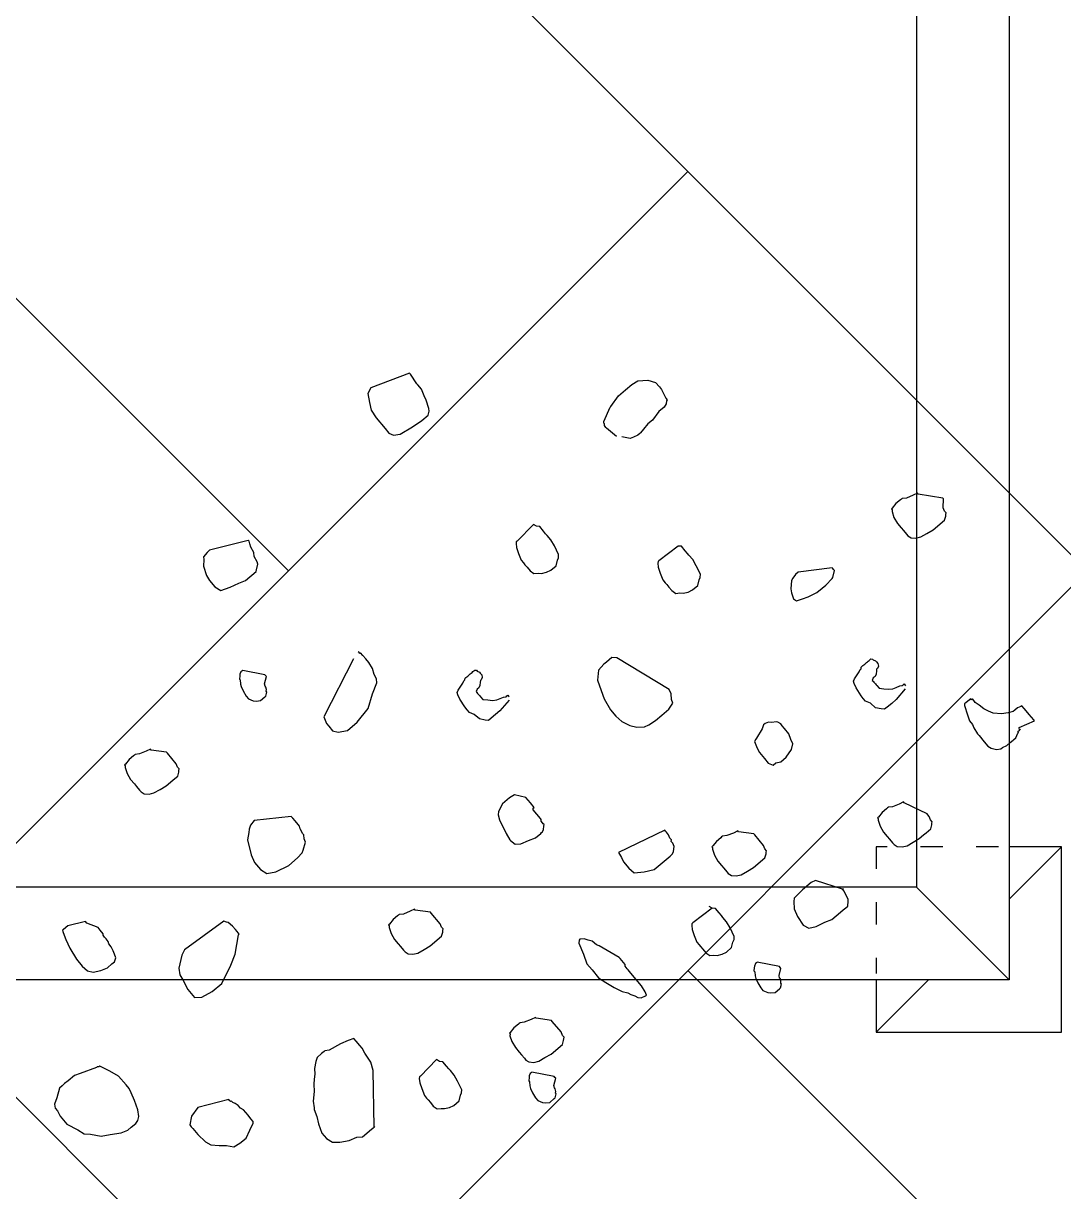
# Model space of a CAD drawing. Header units: millimetres. Extents: x 53645 to 137188, y 78097 to 135533.
# Drawn here: x 88124 to 88685, y 94044 to 94674 of the extents above; entities that cross this region are included whole.
import ezdxf

# ---------------------------------------------------------------- set-up
doc = ezdxf.new("R2010")
doc.units = ezdxf.units.MM
doc.linetypes.add('ACAD_ISO03W100', pattern=[30, 12, -18])
doc.layers.add('GP-POKRITIE1', color=7, linetype='Continuous', lineweight=9)
doc.layers.add('tree', color=67, linetype='Continuous')

# ---------------------------------------------------------------- blocks, each defined once
blk = doc.blocks.new('arv1')
at = {"color": 0, "linetype": 'Continuous'}
for p, q in [((-1.2677, 0.259), (-1.2791, 0.2494)), ((-1.2602, 0.2631), (-1.2677, 0.259)), ((-1.2564, 0.2663), (-1.2602, 0.2631)), ((-1.2504, 0.267), (-1.2564, 0.2663)), ((-1.2413, 0.2638), (-1.2504, 0.267)), ((-1.2275, 0.2602), (-1.2413, 0.2638)), ((-1.2242, 0.2564), (-1.2275, 0.2602)), ((-1.221, 0.2526), (-1.2242, 0.2564)), ((-1.2168, 0.2475), (-1.221, 0.2526)), ((-1.0038, 0.2548), (-1.0136, 0.251)), ((-1.0002, 0.2557), (-1.0038, 0.2548)), ((-0.9991, 0.2544), (-1.0002, 0.2557)), ((-0.9938, 0.2481), (-0.9991, 0.2544)), ((-1.2791, 0.2494), (-1.2876, 0.2336)), ((-1.2093, 0.2386), (-1.2168, 0.2475)), ((-1.2065, 0.2301), (-1.2093, 0.2386)), ((-1.042, 0.2358), (-1.0522, 0.2272)), ((-1.0259, 0.245), (-1.042, 0.2358)), ((-1.0136, 0.251), (-1.0259, 0.245)), ((-0.9877, 0.2227), (-0.9938, 0.2481)), ((-1.293, 0.2247), (-1.2939, 0.2153)), ((-1.2876, 0.2336), (-1.293, 0.2247)), ((-1.1979, 0.2069), (-1.2065, 0.2301)), ((-1.0587, 0.2195), (-1.0606, 0.2114)), ((-1.0522, 0.2272), (-1.0587, 0.2195)), ((-0.9964, 0.2046), (-0.9903, 0.2206)), ((-0.9903, 0.2206), (-0.9877, 0.2227)), ((-1.2939, 0.2153), (-1.2964, 0.2003)), ((-1.2031, 0.1874), (-1.196, 0.202)), ((-1.1968, 0.2056), (-1.1979, 0.2069)), ((-1.197, 0.2033), (-1.1968, 0.2056)), ((-1.196, 0.202), (-1.197, 0.2033)), ((-1.0606, 0.2114), (-1.0581, 0.2006)), ((-1.0002, 0.2014), (-0.9964, 0.2046)), ((-1.2964, 0.2003), (-1.294, 0.187)), ((-1.294, 0.187), (-1.2918, 0.1715)), ((-1.2101, 0.175), (-1.2031, 0.1874)), ((-1.0581, 0.2006), (-1.0542, 0.1908)), ((-1.0542, 0.1908), (-1.0488, 0.1845)), ((-1.0301, 0.1828), (-1.024, 0.1858)), ((-1.024, 0.1858), (-1.0201, 0.189)), ((-1.0201, 0.189), (-1.0165, 0.1899)), ((-1.0165, 0.1899), (-1.0127, 0.193)), ((-1.0127, 0.193), (-1.0102, 0.1953)), ((-1.0102, 0.1953), (-1.0076, 0.1974)), ((-1.0076, 0.1974), (-1.0053, 0.1972)), ((-1.0053, 0.1972), (-1.0002, 0.2014)), ((-1.2918, 0.1715), (-1.288, 0.1618)), ((-1.2228, 0.1643), (-1.2101, 0.175)), ((-1.0488, 0.1845), (-1.0457, 0.1807)), ((-1.0457, 0.1807), (-1.0399, 0.1789)), ((-1.0399, 0.1789), (-1.035, 0.1809)), ((-1.035, 0.1809), (-1.0301, 0.1828)), ((-1.288, 0.1618), (-1.2837, 0.1567)), ((-1.2837, 0.1567), (-1.2784, 0.1503)), ((-1.2585, 0.1473), (-1.2451, 0.1521)), ((-1.2451, 0.1521), (-1.2341, 0.157)), ((-1.2341, 0.157), (-1.228, 0.16)), ((-1.228, 0.16), (-1.2228, 0.1643)), ((-0.7898, 0.1523), (-0.7936, 0.1491)), ((-0.7834, 0.1577), (-0.7898, 0.1523)), ((-0.7747, 0.1628), (-0.7834, 0.1577)), ((-0.7662, 0.1657), (-0.7747, 0.1628)), ((-0.7639, 0.1654), (-0.7662, 0.1657)), ((-0.7626, 0.1664), (-0.7639, 0.1654)), ((-0.7615, 0.1652), (-0.7626, 0.1664)), ((-0.7549, 0.1599), (-0.7615, 0.1652)), ((-0.7496, 0.1535), (-0.7549, 0.1599)), ((-0.7485, 0.1523), (-0.7496, 0.1535)), ((-0.7475, 0.151), (-0.7485, 0.1523)), ((-1.2784, 0.1503), (-1.2738, 0.1475)), ((-1.2738, 0.1475), (-1.2681, 0.1459)), ((-1.2681, 0.1459), (-1.2585, 0.1473)), ((-0.804, 0.1383), (-0.8046, 0.1312)), ((-0.8013, 0.1427), (-0.804, 0.1383)), ((-0.7987, 0.1449), (-0.8013, 0.1427)), ((-0.7936, 0.1491), (-0.7987, 0.1449)), ((-0.7468, 0.1451), (-0.7475, 0.151)), ((-0.7429, 0.1353), (-0.7468, 0.1451)), ((-0.7399, 0.1291), (-0.7429, 0.1353)), ((-0.8046, 0.1312), (-0.8029, 0.1241)), ((-0.8029, 0.1241), (-0.7978, 0.1153)), ((-0.7443, 0.1059), (-0.7412, 0.1281)), ((-0.7412, 0.1281), (-0.7399, 0.1291)), ((-0.7978, 0.1153), (-0.7926, 0.1066)), ((-0.7926, 0.1066), (-0.7873, 0.1003)), ((-0.7609, 0.092), (-0.7456, 0.1048)), ((-0.7456, 0.1048), (-0.7443, 0.1059)), ((-1.0645, 0.0867), (-1.0719, 0.0827)), ((-1.0549, 0.0882), (-1.0645, 0.0867)), ((-1.0364, 0.0842), (-1.0549, 0.0882)), ((-1.0285, 0.08), (-1.0364, 0.0842)), ((-0.7873, 0.1003), (-0.7841, 0.0964)), ((-0.7841, 0.0964), (-0.7787, 0.09)), ((-0.7787, 0.09), (-0.773, 0.0883)), ((-0.773, 0.0883), (-0.7707, 0.0881)), ((-0.7707, 0.0881), (-0.7683, 0.0879)), ((-0.7683, 0.0879), (-0.7658, 0.0901)), ((-0.7658, 0.0901), (-0.7609, 0.092)), ((-1.2855, 0.0683), (-1.2944, 0.0609)), ((-1.283, 0.0704), (-1.2855, 0.0683)), ((-1.2804, 0.0725), (-1.283, 0.0704)), ((-1.2676, 0.0703), (-1.2804, 0.0725)), ((-1.2555, 0.061), (-1.2676, 0.0703)), ((-1.0855, 0.0756), (-1.097, 0.066)), ((-1.0719, 0.0827), (-1.0855, 0.0756)), ((-0.9874, 0.0234), (-1.0285, 0.08)), ((-1.2944, 0.0609), (-1.3048, 0.05)), ((-1.244, 0.0164), (-1.2555, 0.061)), ((-1.097, 0.066), (-1.0967, 0.0553)), ((-1.0967, 0.0553), (-1.0886, 0.0405)), ((-0.4765, 0.053), (-0.4899, 0.0483)), ((-0.4671, 0.0522), (-0.4765, 0.053)), ((-0.4634, 0.053), (-0.4671, 0.0522)), ((-0.4569, 0.0477), (-0.4634, 0.053)), ((-1.3091, 0.0421), (-1.3101, 0.0304)), ((-1.3048, 0.05), (-1.3091, 0.0421)), ((-1.0886, 0.0405), (-1.0768, 0.0265)), ((-0.5062, 0.0367), (-0.5117, 0.0277)), ((-0.4973, 0.0442), (-0.5062, 0.0367)), ((-0.4899, 0.0483), (-0.4973, 0.0442)), ((-0.4537, 0.044), (-0.4569, 0.0477)), ((-0.4396, -0.0116), (-0.4537, 0.044)), ((-1.3098, 0.0197), (-1.3119, 0.0092)), ((-1.3101, 0.0304), (-1.3098, 0.0197)), ((-1.0768, 0.0265), (-1.0508, 0.0136)), ((-0.9944, 0.011), (-0.9892, 0.0176)), ((-0.9892, 0.0176), (-0.9889, 0.0199)), ((-0.9889, 0.0199), (-0.9874, 0.0234)), ((-0.5117, 0.0277), (-0.5069, 0.0144)), ((-1.3119, 0.0092), (-1.3068, 0.0006)), ((-1.3068, 0.0006), (-1.2993, -0.0083)), ((-1.2561, -0.0003), (-1.2523, 0.0029)), ((-1.2523, 0.0029), (-1.2495, 0.0074)), ((-1.2495, 0.0074), (-1.2481, 0.0108)), ((-1.2481, 0.0108), (-1.2455, 0.0129)), ((-1.2466, 0.0141), (-1.2453, 0.0153)), ((-1.2455, 0.0129), (-1.2466, 0.0141)), ((-1.2453, 0.0153), (-1.244, 0.0164)), ((-1.0508, 0.0136), (-1.0349, 0.0075)), ((-1.0349, 0.0075), (-1.007, 0.0027)), ((-1.007, 0.0027), (-1.0059, 0.0014)), ((-1.0059, 0.0014), (-1.0021, 0.0046)), ((-1.0021, 0.0046), (-0.9995, 0.0067)), ((-0.9995, 0.0067), (-0.9944, 0.011)), ((-0.6403, 0.0001), (-0.6463, -0.0005)), ((-0.6391, 0.0011), (-0.6403, 0.0001)), ((-0.6344, 0.0007), (-0.6391, 0.0011)), ((-0.632, 0.0006), (-0.6344, 0.0007)), ((-0.6286, -0.001), (-0.632, 0.0006)), ((-0.5069, 0.0144), (-0.5009, 0.002)), ((-0.5009, 0.002), (-0.4971, -0.0078)), ((-1.2993, -0.0083), (-1.288, -0.014)), ((-1.288, -0.014), (-1.2777, -0.0185)), ((-1.2754, -0.0187), (-1.2716, -0.0154)), ((-1.2716, -0.0154), (-1.2665, -0.0112)), ((-1.2665, -0.0112), (-1.2627, -0.008)), ((-1.2627, -0.008), (-1.2589, -0.0048)), ((-1.2589, -0.0048), (-1.2561, -0.0003)), ((-0.8918, -0.0157), (-0.9028, -0.0206)), ((-0.8701, -0.0104), (-0.8918, -0.0157)), ((-0.8597, -0.0126), (-0.8701, -0.0104)), ((-0.855, -0.013), (-0.8597, -0.0126)), ((-0.8492, -0.0147), (-0.855, -0.013)), ((-0.8426, -0.02), (-0.8492, -0.0147)), ((-0.6673, -0.0117), (-0.6703, -0.0186)), ((-0.6635, -0.0086), (-0.6673, -0.0117)), ((-0.6561, -0.0044), (-0.6635, -0.0086)), ((-0.6499, -0.0014), (-0.6561, -0.0044)), ((-0.6463, -0.0005), (-0.6499, -0.0014)), ((-0.6328, -0.0355), (-0.6265, -0.0035)), ((-0.6275, -0.0022), (-0.6286, -0.001)), ((-0.6265, -0.0035), (-0.6275, -0.0022)), ((-0.4971, -0.0078), (-0.4843, -0.023)), ((-0.4568, -0.0196), (-0.4494, -0.0154)), ((-0.4494, -0.0154), (-0.4445, -0.0136)), ((-0.4445, -0.0136), (-0.4409, -0.0127)), ((-0.4409, -0.0127), (-0.4396, -0.0116)), ((-1.2777, -0.0185), (-1.2754, -0.0187)), ((-0.913, -0.0291), (-0.9185, -0.0381)), ((-0.9028, -0.0206), (-0.913, -0.0291)), ((-0.8367, -0.0735), (-0.8426, -0.02)), ((-0.6703, -0.0186), (-0.6707, -0.0232)), ((-0.6707, -0.0232), (-0.67, -0.0291)), ((-0.67, -0.0291), (-0.6647, -0.0356)), ((-0.4843, -0.023), (-0.4819, -0.0232)), ((-0.4819, -0.0232), (-0.4738, -0.0251)), ((-0.4738, -0.0251), (-0.4702, -0.0242)), ((-0.4702, -0.0242), (-0.4628, -0.0201)), ((-0.4628, -0.0201), (-0.4568, -0.0196)), ((-0.9185, -0.0381), (-0.9161, -0.0513)), ((-0.6647, -0.0356), (-0.6636, -0.0368)), ((-0.6636, -0.0368), (-0.6579, -0.0385)), ((-0.6579, -0.0385), (-0.6566, -0.0375)), ((-0.6566, -0.0375), (-0.6542, -0.0376)), ((-0.6542, -0.0376), (-0.6506, -0.0368)), ((-0.6506, -0.0368), (-0.6493, -0.0357)), ((-0.6493, -0.0357), (-0.6457, -0.0348)), ((-0.6457, -0.0348), (-0.6354, -0.0376)), ((-0.6354, -0.0376), (-0.6341, -0.0365)), ((-0.6341, -0.0365), (-0.6328, -0.0355)), ((-0.9161, -0.0513), (-0.9071, -0.0697)), ((-0.9071, -0.0697), (-0.8964, -0.0825)), ((-0.8964, -0.0825), (-0.8888, -0.0891)), ((-0.8507, -0.0853), (-0.8481, -0.0832)), ((-0.8481, -0.0832), (-0.843, -0.0789)), ((-0.843, -0.0789), (-0.8392, -0.0757)), ((-0.8392, -0.0757), (-0.8367, -0.0735)), ((-0.8888, -0.0891), (-0.8854, -0.0905)), ((-0.8854, -0.0905), (-0.8738, -0.0939)), ((-0.8738, -0.0939), (-0.8689, -0.092)), ((-0.8689, -0.092), (-0.863, -0.0913)), ((-0.863, -0.0913), (-0.8617, -0.0902)), ((-0.8617, -0.0902), (-0.8543, -0.0862)), ((-0.8543, -0.0862), (-0.8507, -0.0853)), ((-1.2923, -0.1175), (-1.3, -0.1239)), ((-1.2789, -0.1127), (-1.2923, -0.1175)), ((-1.2681, -0.1101), (-1.2789, -0.1127)), ((-1.2583, -0.1062), (-1.2681, -0.1101)), ((-1.256, -0.1065), (-1.2583, -0.1062)), ((-1.2464, -0.105), (-1.256, -0.1065)), ((-1.2323, -0.1062), (-1.2464, -0.105)), ((-1.2217, -0.1059), (-1.2323, -0.1062)), ((-1.2147, -0.1066), (-1.2217, -0.1059)), ((-1.2076, -0.1072), (-1.2147, -0.1066)), ((-1.1994, -0.1067), (-1.2076, -0.1072)), ((-1.189, -0.1088), (-1.1994, -0.1067)), ((-1.1832, -0.1105), (-1.189, -0.1088)), ((-1.1778, -0.1169), (-1.1832, -0.1105)), ((-1.1747, -0.1207), (-1.1778, -0.1169)), ((-1.3, -0.1239), (-1.3054, -0.1328)), ((-1.3054, -0.1328), (-1.3052, -0.1435)), ((-1.1736, -0.1219), (-1.1747, -0.1207)), ((-1.1729, -0.1279), (-1.1736, -0.1219)), ((-1.1637, -0.1441), (-1.1729, -0.1279)), ((-0.7133, -0.1327), (-0.7152, -0.1408)), ((-0.7069, -0.1274), (-0.7133, -0.1327)), ((-0.7031, -0.1241), (-0.7069, -0.1274)), ((-0.6933, -0.1204), (-0.7031, -0.1241)), ((-0.6098, -0.1631), (-0.6933, -0.1204)), ((-1.3052, -0.1435), (-1.3028, -0.1566)), ((-1.1588, -0.1551), (-1.1637, -0.1441)), ((-0.7152, -0.1408), (-0.7128, -0.1541)), ((-1.3028, -0.1566), (-1.2979, -0.1677)), ((-1.2979, -0.1677), (-1.2974, -0.176)), ((-1.1662, -0.1722), (-1.1598, -0.1669)), ((-1.1598, -0.1669), (-1.156, -0.1636)), ((-1.156, -0.1636), (-1.1588, -0.1551)), ((-0.7128, -0.1541), (-0.701, -0.168)), ((-0.701, -0.168), (-0.6812, -0.1839)), ((-1.2974, -0.176), (-1.2921, -0.1823)), ((-1.2921, -0.1823), (-1.2889, -0.1862)), ((-1.19, -0.1878), (-1.1774, -0.1794)), ((-1.1774, -0.1794), (-1.17, -0.1753)), ((-1.17, -0.1753), (-1.1662, -0.1722)), ((-0.6812, -0.1839), (-0.6605, -0.1904)), ((-0.6152, -0.185), (-0.6101, -0.1807)), ((-0.6101, -0.1807), (-0.6051, -0.1764)), ((-0.6051, -0.1764), (-0.6012, -0.1732)), ((-0.6023, -0.172), (-0.601, -0.1709)), ((-0.6012, -0.1732), (-0.6023, -0.172)), ((-0.601, -0.1709), (-0.5997, -0.1698)), ((-0.2282, -0.1834), (-0.2414, -0.1858)), ((-0.2203, -0.1877), (-0.2282, -0.1834)), ((-1.2889, -0.1862), (-1.2846, -0.1912)), ((-1.2846, -0.1912), (-1.2836, -0.1926)), ((-1.2836, -0.1926), (-1.2021, -0.1914)), ((-1.2836, -0.1926), (-1.2825, -0.1938)), ((-1.2021, -0.1914), (-1.19, -0.1878)), ((-0.6605, -0.1904), (-0.6446, -0.1966)), ((-0.6446, -0.1966), (-0.6386, -0.1959)), ((-0.6386, -0.1959), (-0.6324, -0.1929)), ((-0.6324, -0.1929), (-0.6239, -0.1901)), ((-0.6239, -0.1901), (-0.6152, -0.185)), ((-0.2635, -0.1957), (-0.2787, -0.2085)), ((-0.2522, -0.1884), (-0.2635, -0.1957)), ((-0.2414, -0.1858), (-0.2522, -0.1884)), ((-0.1992, -0.2437), (-0.2203, -0.1877)), ((-1.005, -0.2169), (-1.0136, -0.222)), ((-0.9964, -0.2141), (-1.005, -0.2169)), ((-0.9941, -0.2144), (-0.9964, -0.2141)), ((-0.9928, -0.2133), (-0.9941, -0.2144)), ((-0.9918, -0.2146), (-0.9928, -0.2133)), ((-0.9851, -0.2198), (-0.9918, -0.2146)), ((-0.2851, -0.2138), (-0.2881, -0.2207)), ((-0.2787, -0.2085), (-0.2851, -0.2138)), ((-1.0289, -0.2348), (-1.0315, -0.2371)), ((-1.0238, -0.2306), (-1.0289, -0.2348)), ((-1.02, -0.2274), (-1.0238, -0.2306)), ((-1.0136, -0.222), (-1.02, -0.2274)), ((-0.9798, -0.2262), (-0.9851, -0.2198)), ((-0.9788, -0.2275), (-0.9798, -0.2262)), ((-0.9776, -0.2287), (-0.9788, -0.2275)), ((-0.977, -0.2347), (-0.9776, -0.2287)), ((-0.9731, -0.2445), (-0.977, -0.2347)), ((-0.2881, -0.2207), (-0.2866, -0.2303)), ((-0.2866, -0.2303), (-0.2763, -0.2476)), ((-1.0342, -0.2415), (-1.0348, -0.2485)), ((-1.0348, -0.2485), (-1.0331, -0.2557)), ((-1.0315, -0.2371), (-1.0342, -0.2415)), ((-0.9745, -0.2739), (-0.9714, -0.2517)), ((-0.9701, -0.2506), (-0.9731, -0.2445)), ((-0.9714, -0.2517), (-0.9701, -0.2506)), ((-0.2763, -0.2476), (-0.2669, -0.2614)), ((-0.2143, -0.2542), (-0.2005, -0.2448)), ((-0.2005, -0.2448), (-0.1992, -0.2437)), ((-1.2418, -0.2682), (-1.2444, -0.2703)), ((-1.238, -0.265), (-1.2418, -0.2682)), ((-1.2282, -0.2611), (-1.238, -0.265)), ((-1.2197, -0.2583), (-1.2282, -0.2611)), ((-1.2138, -0.2576), (-1.2197, -0.2583)), ((-1.2114, -0.2579), (-1.2138, -0.2576)), ((-1.2104, -0.2591), (-1.2114, -0.2579)), ((-1.1865, -0.2824), (-1.2104, -0.2591)), ((-1.0331, -0.2557), (-1.028, -0.2644)), ((-1.028, -0.2644), (-1.0228, -0.2731)), ((-0.2669, -0.2614), (-0.2594, -0.2703)), ((-0.25, -0.2712), (-0.2379, -0.2675)), ((-0.2379, -0.2675), (-0.2317, -0.2645)), ((-0.2317, -0.2645), (-0.222, -0.2606)), ((-0.222, -0.2606), (-0.2156, -0.2553)), ((-0.2156, -0.2553), (-0.2143, -0.2542)), ((-1.2533, -0.2778), (-1.2573, -0.2833)), ((-1.2573, -0.2833), (-1.2567, -0.2892)), ((-1.2482, -0.2735), (-1.2533, -0.2778)), ((-1.2444, -0.2703), (-1.2482, -0.2735)), ((-1.1892, -0.2869), (-1.1865, -0.2824)), ((-1.0228, -0.2731), (-1.0175, -0.2796)), ((-1.0175, -0.2796), (-1.0143, -0.2833)), ((-1.0143, -0.2833), (-1.009, -0.2897)), ((-0.9911, -0.2877), (-0.9758, -0.2749)), ((-0.9758, -0.2749), (-0.9745, -0.2739)), ((-0.2594, -0.2703), (-0.2536, -0.272)), ((-0.2536, -0.272), (-0.25, -0.2712)), ((-1.2567, -0.2892), (-1.257, -0.2939)), ((-1.257, -0.2939), (-1.2553, -0.3011)), ((-1.2553, -0.3011), (-1.2523, -0.3074)), ((-1.2087, -0.3076), (-1.2023, -0.3023)), ((-1.2023, -0.3023), (-1.1998, -0.3001)), ((-1.1998, -0.3001), (-1.196, -0.2969)), ((-1.196, -0.2969), (-1.1896, -0.2916)), ((-1.1896, -0.2916), (-1.1892, -0.2869)), ((-1.009, -0.2897), (-1.0032, -0.2913)), ((-1.0032, -0.2913), (-1.0008, -0.2916)), ((-1.0008, -0.2916), (-0.9985, -0.2918)), ((-0.9985, -0.2918), (-0.9959, -0.2897)), ((-0.9959, -0.2897), (-0.9911, -0.2877)), ((-1.2523, -0.3074), (-1.2459, -0.3149)), ((-1.2459, -0.3149), (-1.2378, -0.3168)), ((-1.2378, -0.3168), (-1.2344, -0.3184)), ((-1.2344, -0.3184), (-1.2297, -0.3187)), ((-1.2297, -0.3187), (-1.2174, -0.3127)), ((-1.2174, -0.3127), (-1.2087, -0.3076)), ((-0.6792, -0.3233), (-0.668, -0.316)), ((-0.668, -0.316), (-0.6618, -0.313)), ((-0.6618, -0.313), (-0.6582, -0.3122)), ((-0.6582, -0.3122), (-0.6548, -0.3136)), ((-0.6548, -0.3136), (-0.6492, -0.3176)), ((-0.6492, -0.3176), (-0.6448, -0.3204)), ((-0.6898, -0.3365), (-0.6869, -0.3297)), ((-0.6869, -0.3297), (-0.6831, -0.3265)), ((-0.6831, -0.3265), (-0.6792, -0.3233)), ((-0.6448, -0.3204), (-0.6414, -0.3218)), ((-0.6414, -0.3218), (-0.6403, -0.3232)), ((-0.6403, -0.3232), (-0.6379, -0.3234)), ((-0.6379, -0.3234), (-0.6369, -0.3246)), ((-0.6369, -0.3246), (-0.6358, -0.3258)), ((-0.6358, -0.3258), (-0.6348, -0.3272)), ((-0.6348, -0.3272), (-0.6337, -0.3284)), ((-0.6337, -0.3284), (-0.6315, -0.331)), ((-0.6315, -0.331), (-0.6305, -0.3323)), ((-0.6305, -0.3323), (-0.6294, -0.3335)), ((-0.6294, -0.3335), (-0.6283, -0.3348)), ((-0.6283, -0.3348), (-0.6262, -0.3373)), ((-0.6987, -0.357), (-0.6983, -0.3523)), ((-0.6983, -0.3523), (-0.6964, -0.3442)), ((-0.6964, -0.3442), (-0.6898, -0.3365)), ((-0.6685, -0.349), (-0.6691, -0.356)), ((-0.6647, -0.3457), (-0.6685, -0.349)), ((-0.6634, -0.3447), (-0.6647, -0.3457)), ((-0.6621, -0.3436), (-0.6634, -0.3447)), ((-0.6596, -0.3415), (-0.6621, -0.3436)), ((-0.6583, -0.3404), (-0.6596, -0.3415)), ((-0.6571, -0.3394), (-0.6583, -0.3404)), ((-0.6536, -0.3409), (-0.6571, -0.3394)), ((-0.6515, -0.3434), (-0.6536, -0.3409)), ((-0.6481, -0.3449), (-0.6515, -0.3434)), ((-0.6434, -0.3453), (-0.6481, -0.3449)), ((-0.6411, -0.3455), (-0.6434, -0.3453)), ((-0.64, -0.3468), (-0.6411, -0.3455)), ((-0.6366, -0.3482), (-0.64, -0.3468)), ((-0.633, -0.3474), (-0.6366, -0.3482)), ((-0.6304, -0.3452), (-0.633, -0.3474)), ((-0.6291, -0.3442), (-0.6304, -0.3452)), ((-0.6277, -0.3407), (-0.6291, -0.3442)), ((-0.6264, -0.3397), (-0.6277, -0.3407)), ((-0.6262, -0.3373), (-0.6264, -0.3397)), ((-0.6955, -0.3608), (-0.6987, -0.357)), ((-0.6902, -0.3671), (-0.6955, -0.3608)), ((-0.6848, -0.3736), (-0.6902, -0.3671)), ((-0.6691, -0.356), (-0.6698, -0.363)), ((-0.6698, -0.363), (-0.6691, -0.369)), ((-0.6691, -0.369), (-0.6671, -0.3739)), ((-0.8614, -0.3828), (-0.8701, -0.3879)), ((-0.8416, -0.3728), (-0.8614, -0.3828)), ((-0.8344, -0.371), (-0.8416, -0.3728)), ((-0.8297, -0.3714), (-0.8344, -0.371)), ((-0.8184, -0.3771), (-0.8297, -0.3714)), ((-0.8099, -0.3874), (-0.8184, -0.3771)), ((-0.6694, -0.3867), (-0.6848, -0.3736)), ((-0.6671, -0.3739), (-0.6652, -0.3788)), ((-0.6652, -0.3788), (-0.6644, -0.3824)), ((-0.6635, -0.386), (-0.6648, -0.387)), ((-0.6644, -0.3824), (-0.6633, -0.3837)), ((-0.6622, -0.3849), (-0.6635, -0.386)), ((-0.6633, -0.3837), (-0.6622, -0.3849)), ((-1.1756, -0.4014), (-1.1794, -0.4046)), ((-1.1692, -0.396), (-1.1756, -0.4014)), ((-1.1605, -0.3909), (-1.1692, -0.396)), ((-1.152, -0.388), (-1.1605, -0.3909)), ((-1.1497, -0.3882), (-1.152, -0.388)), ((-1.1484, -0.3872), (-1.1497, -0.3882)), ((-1.1474, -0.3885), (-1.1484, -0.3872)), ((-1.1407, -0.3938), (-1.1474, -0.3885)), ((-1.1354, -0.4002), (-1.1407, -0.3938)), ((-1.1343, -0.4014), (-1.1354, -0.4002)), ((-1.1333, -0.4027), (-1.1343, -0.4014)), ((-1.1326, -0.4086), (-1.1333, -0.4027)), ((-0.8713, -0.389), (-0.8767, -0.3957)), ((-0.8767, -0.3957), (-0.8762, -0.4039)), ((-0.8701, -0.3879), (-0.8713, -0.389)), ((-0.8058, -0.3948), (-0.8099, -0.3874)), ((-0.8096, -0.4109), (-0.8077, -0.4028)), ((-0.8077, -0.4028), (-0.8058, -0.3948)), ((-0.4583, -0.4004), (-0.4681, -0.4043)), ((-0.4498, -0.3976), (-0.4583, -0.4004)), ((-0.4439, -0.3969), (-0.4498, -0.3976)), ((-0.4415, -0.3971), (-0.4439, -0.3969)), ((-0.4405, -0.3984), (-0.4415, -0.3971)), ((-0.4166, -0.4217), (-0.4405, -0.3984)), ((-1.2278, -0.4176), (-1.234, -0.4206)), ((-1.2242, -0.4168), (-1.2278, -0.4176)), ((-1.2182, -0.4162), (-1.2242, -0.4168)), ((-1.2169, -0.4151), (-1.2182, -0.4162)), ((-1.2123, -0.4155), (-1.2169, -0.4151)), ((-1.2099, -0.4157), (-1.2123, -0.4155)), ((-1.2107, -0.4517), (-1.2044, -0.4197)), ((-1.2065, -0.4172), (-1.2099, -0.4157)), ((-1.2054, -0.4184), (-1.2065, -0.4172)), ((-1.2044, -0.4197), (-1.2054, -0.4184)), ((-1.1898, -0.4154), (-1.1904, -0.4225)), ((-1.1871, -0.4109), (-1.1898, -0.4154)), ((-1.1845, -0.4088), (-1.1871, -0.4109)), ((-1.1794, -0.4046), (-1.1845, -0.4088)), ((-1.1287, -0.4184), (-1.1326, -0.4086)), ((-1.1257, -0.4246), (-1.1287, -0.4184)), ((-0.8762, -0.4039), (-0.8713, -0.4149)), ((-0.8713, -0.4149), (-0.8674, -0.4247)), ((-0.8236, -0.4227), (-0.8172, -0.4174)), ((-0.8172, -0.4174), (-0.8096, -0.4109)), ((-0.4834, -0.4171), (-0.4874, -0.4226)), ((-0.4783, -0.4128), (-0.4834, -0.4171)), ((-0.4745, -0.4096), (-0.4783, -0.4128)), ((-0.4719, -0.4075), (-0.4745, -0.4096)), ((-0.4681, -0.4043), (-0.4719, -0.4075)), ((-1.2481, -0.4347), (-1.2485, -0.4394)), ((-1.2452, -0.428), (-1.2481, -0.4347)), ((-1.2414, -0.4247), (-1.2452, -0.428)), ((-1.234, -0.4206), (-1.2414, -0.4247)), ((-1.1904, -0.4225), (-1.1887, -0.4297)), ((-1.1887, -0.4297), (-1.1836, -0.4384)), ((-1.1301, -0.4478), (-1.127, -0.4256)), ((-1.127, -0.4256), (-1.1257, -0.4246)), ((-0.8674, -0.4247), (-0.861, -0.4324)), ((-0.861, -0.4324), (-0.8599, -0.4336)), ((-0.8599, -0.4336), (-0.8589, -0.435)), ((-0.8589, -0.435), (-0.8554, -0.4364)), ((-0.8554, -0.4364), (-0.8508, -0.4369)), ((-0.8508, -0.4369), (-0.8484, -0.4371)), ((-0.8484, -0.4371), (-0.8471, -0.436)), ((-0.8471, -0.436), (-0.8459, -0.4349)), ((-0.8459, -0.4349), (-0.8434, -0.4327)), ((-0.8434, -0.4327), (-0.841, -0.433)), ((-0.841, -0.433), (-0.8397, -0.4319)), ((-0.8397, -0.4319), (-0.827, -0.4212)), ((-0.827, -0.4212), (-0.8247, -0.4214)), ((-0.8247, -0.4214), (-0.8236, -0.4227)), ((-0.4874, -0.4226), (-0.4868, -0.4286)), ((-0.4868, -0.4286), (-0.4871, -0.4333)), ((-0.4871, -0.4333), (-0.4854, -0.4405)), ((-0.4299, -0.4394), (-0.4261, -0.4363)), ((-0.4261, -0.4363), (-0.4197, -0.431)), ((-0.4197, -0.431), (-0.4193, -0.4262)), ((-0.4193, -0.4262), (-0.4166, -0.4217)), ((-1.2485, -0.4394), (-1.2479, -0.4454)), ((-1.2479, -0.4454), (-1.2426, -0.4518)), ((-1.2426, -0.4518), (-1.2415, -0.453)), ((-1.2415, -0.453), (-1.2357, -0.4547)), ((-1.2357, -0.4547), (-1.2345, -0.4537)), ((-1.2345, -0.4537), (-1.2321, -0.4539)), ((-1.2321, -0.4539), (-1.2285, -0.453)), ((-1.2285, -0.453), (-1.2272, -0.4519)), ((-1.2272, -0.4519), (-1.2236, -0.451)), ((-1.2236, -0.451), (-1.2133, -0.4538)), ((-1.2133, -0.4538), (-1.212, -0.4528)), ((-1.212, -0.4528), (-1.2107, -0.4517)), ((-1.1836, -0.4384), (-1.1784, -0.4471)), ((-1.1784, -0.4471), (-1.1731, -0.4534)), ((-1.1731, -0.4534), (-1.1699, -0.4573)), ((-1.1467, -0.4617), (-1.1314, -0.4489)), ((-1.1314, -0.4489), (-1.1301, -0.4478)), ((-0.4854, -0.4405), (-0.4824, -0.4467)), ((-0.4824, -0.4467), (-0.476, -0.4543)), ((-0.4598, -0.4581), (-0.4475, -0.4521)), ((-0.4475, -0.4521), (-0.4388, -0.447)), ((-0.4388, -0.447), (-0.4324, -0.4416)), ((-0.4324, -0.4416), (-0.4299, -0.4394)), ((-1.1699, -0.4573), (-1.1645, -0.4637)), ((-1.1645, -0.4637), (-1.1588, -0.4653)), ((-1.1588, -0.4653), (-1.1565, -0.4656)), ((-1.1565, -0.4656), (-1.1541, -0.4658)), ((-1.1541, -0.4658), (-1.1516, -0.4636)), ((-1.1516, -0.4636), (-1.1467, -0.4617)), ((-0.476, -0.4543), (-0.4679, -0.4562)), ((-0.4679, -0.4562), (-0.4645, -0.4577)), ((-0.4645, -0.4577), (-0.4598, -0.4581)), ((-1.0191, -0.487), (-1.035, -0.4938)), ((-1.0145, -0.4874), (-1.0191, -0.487)), ((-1.0485, -0.4986), (-1.0574, -0.5061)), ((-1.035, -0.4938), (-1.0485, -0.4986)), ((-1.0161, -0.5062), (-1.0144, -0.5004)), ((-1.0134, -0.4887), (-1.0145, -0.4874)), ((-1.0144, -0.5004), (-1.0127, -0.4946)), ((-1.0127, -0.4946), (-1.0134, -0.4887)), ((-1.0688, -0.5156), (-1.0756, -0.5258)), ((-1.0574, -0.5061), (-1.0688, -0.5156)), ((-1.0396, -0.5453), (-1.0229, -0.5162)), ((-1.0229, -0.5162), (-1.0214, -0.5127)), ((-1.0214, -0.5127), (-1.0161, -0.5062)), ((-0.649, -0.517), (-0.6673, -0.5236)), ((-0.6405, -0.5142), (-0.649, -0.517)), ((-0.6312, -0.5151), (-0.6405, -0.5142)), ((-0.6264, -0.5154), (-0.6312, -0.5151)), ((-0.6177, -0.5233), (-0.6264, -0.5154)), ((-1.0756, -0.5258), (-1.0826, -0.5381)), ((-0.6834, -0.5329), (-0.6923, -0.5403)), ((-0.6673, -0.5236), (-0.6834, -0.5329)), ((-0.6145, -0.5271), (-0.6177, -0.5233)), ((-0.6113, -0.531), (-0.6145, -0.5271)), ((-0.6081, -0.5348), (-0.6113, -0.531)), ((-0.6087, -0.5418), (-0.6081, -0.5348)), ((-0.2902, -0.5413), (-0.2783, -0.5271)), ((-0.2783, -0.5271), (-0.277, -0.526)), ((-0.277, -0.526), (-0.2745, -0.5239)), ((-0.2745, -0.5239), (-0.2721, -0.5241)), ((-0.2721, -0.5241), (-0.2709, -0.523)), ((-0.2709, -0.523), (-0.2685, -0.5232)), ((-0.2685, -0.5232), (-0.2481, -0.5321)), ((-0.2481, -0.5321), (-0.247, -0.5333)), ((-0.247, -0.5333), (-0.2314, -0.5441)), ((-1.0883, -0.5493), (-1.0902, -0.5575)), ((-1.0826, -0.5381), (-1.0883, -0.5493)), ((-1.0559, -0.5569), (-1.0521, -0.5537)), ((-1.0521, -0.5537), (-1.0497, -0.5539)), ((-1.0497, -0.5539), (-1.0408, -0.5464)), ((-1.0408, -0.5464), (-1.0396, -0.5453)), ((-0.9021, -0.5515), (-0.911, -0.559)), ((-0.8959, -0.5484), (-0.9021, -0.5515)), ((-0.8885, -0.5444), (-0.8959, -0.5484)), ((-0.8565, -0.611), (-0.8885, -0.5444)), ((-0.7002, -0.5491), (-0.7059, -0.5604)), ((-0.6923, -0.5403), (-0.7002, -0.5491)), ((-0.6542, -0.6169), (-0.6087, -0.5418)), ((-0.2931, -0.5611), (-0.2906, -0.5492)), ((-0.2314, -0.5441), (-0.2229, -0.5543)), ((-0.2229, -0.5543), (-0.2154, -0.5632)), ((-1.0946, -0.5677), (-1.0973, -0.5721)), ((-1.093, -0.5619), (-1.0946, -0.5677)), ((-1.0902, -0.5575), (-1.093, -0.5619)), ((-1.0801, -0.5773), (-1.0712, -0.5697)), ((-1.0712, -0.5697), (-1.0648, -0.5644)), ((-1.0648, -0.5644), (-1.0597, -0.5601)), ((-1.0597, -0.5601), (-1.0572, -0.558)), ((-1.0572, -0.558), (-1.0559, -0.5569)), ((-0.911, -0.559), (-0.9176, -0.5667)), ((-0.9176, -0.5667), (-0.9165, -0.5809)), ((-0.7059, -0.5604), (-0.708, -0.5708)), ((-0.708, -0.5708), (-0.7078, -0.5815)), ((-0.2911, -0.566), (-0.2931, -0.5611)), ((-0.2882, -0.5721), (-0.2911, -0.566)), ((-0.2154, -0.5632), (-0.2102, -0.5719)), ((-1.0973, -0.5721), (-1.0978, -0.5768)), ((-1.0978, -0.5768), (-1.0948, -0.583)), ((-1.0948, -0.583), (-1.0937, -0.5843)), ((-1.0937, -0.5843), (-1.0888, -0.5824)), ((-1.0888, -0.5824), (-1.0801, -0.5773)), ((-0.9165, -0.5809), (-0.913, -0.5954)), ((-0.7078, -0.5815), (-0.7047, -0.5876)), ((-0.7047, -0.5876), (-0.6985, -0.5976)), ((-0.286, -0.5747), (-0.2882, -0.5721)), ((-0.2849, -0.576), (-0.286, -0.5747)), ((-0.2794, -0.58), (-0.2849, -0.576)), ((-0.2717, -0.5866), (-0.2794, -0.58)), ((-0.2664, -0.5929), (-0.2717, -0.5866)), ((-0.2092, -0.5862), (-0.2125, -0.5976)), ((-0.2102, -0.5719), (-0.2092, -0.5862)), ((-0.913, -0.5954), (-0.9034, -0.6069)), ((-0.6985, -0.5976), (-0.6911, -0.6065)), ((-0.4868, -0.6043), (-0.4965, -0.6082)), ((-0.4783, -0.6015), (-0.4868, -0.6043)), ((-0.4723, -0.6008), (-0.4783, -0.6015)), ((-0.47, -0.6011), (-0.4723, -0.6008)), ((-0.4689, -0.6024), (-0.47, -0.6011)), ((-0.4478, -0.6302), (-0.4689, -0.6024)), ((-0.2542, -0.6023), (-0.2664, -0.5929)), ((-0.2478, -0.61), (-0.2542, -0.6023)), ((-0.2189, -0.603), (-0.2227, -0.6062)), ((-0.2125, -0.5976), (-0.2189, -0.603)), ((-0.9034, -0.6069), (-0.8938, -0.6183)), ((-0.8938, -0.6183), (-0.8906, -0.6221)), ((-0.8752, -0.6222), (-0.8727, -0.6201)), ((-0.8727, -0.6201), (-0.8704, -0.6203)), ((-0.8704, -0.6203), (-0.8678, -0.6182)), ((-0.8678, -0.6182), (-0.8629, -0.6163)), ((-0.8629, -0.6163), (-0.8591, -0.6131)), ((-0.8591, -0.6131), (-0.8578, -0.612)), ((-0.8578, -0.612), (-0.8565, -0.611)), ((-0.6911, -0.6065), (-0.6825, -0.6168)), ((-0.6825, -0.6168), (-0.6735, -0.6222)), ((-0.6735, -0.6222), (-0.6686, -0.6203)), ((-0.6686, -0.6203), (-0.6604, -0.6199)), ((-0.6604, -0.6199), (-0.6542, -0.6169)), ((-0.5118, -0.621), (-0.5158, -0.6265)), ((-0.5067, -0.6168), (-0.5118, -0.621)), ((-0.5029, -0.6135), (-0.5067, -0.6168)), ((-0.5004, -0.6114), (-0.5029, -0.6135)), ((-0.4965, -0.6082), (-0.5004, -0.6114)), ((-0.2433, -0.6126), (-0.2478, -0.61)), ((-0.2387, -0.6131), (-0.2433, -0.6126)), ((-0.2375, -0.6143), (-0.2387, -0.6131)), ((-0.235, -0.6122), (-0.2375, -0.6143)), ((-0.2227, -0.6062), (-0.235, -0.6122)), ((-0.8906, -0.6221), (-0.8872, -0.6235)), ((-0.8872, -0.6235), (-0.8801, -0.6242)), ((-0.8801, -0.6242), (-0.8752, -0.6222)), ((-0.5158, -0.6265), (-0.5152, -0.6326)), ((-0.5152, -0.6326), (-0.5156, -0.6372)), ((-0.5156, -0.6372), (-0.5139, -0.6445)), ((-0.4545, -0.6402), (-0.4481, -0.6349)), ((-0.4481, -0.6349), (-0.4478, -0.6302)), ((-0.4478, -0.6302), (-0.4478, -0.6302)), ((-1.0077, -0.6531), (-1.0175, -0.657)), ((-0.9992, -0.6504), (-1.0077, -0.6531)), ((-0.9933, -0.6497), (-0.9992, -0.6504)), ((-0.9909, -0.6499), (-0.9933, -0.6497)), ((-0.9898, -0.6511), (-0.9909, -0.6499)), ((-0.9687, -0.6789), (-0.9898, -0.6511)), ((-0.5139, -0.6445), (-0.5109, -0.6506)), ((-0.5109, -0.6506), (-0.5044, -0.6583)), ((-0.476, -0.656), (-0.4672, -0.6509)), ((-0.4672, -0.6509), (-0.4609, -0.6456)), ((-0.4609, -0.6456), (-0.4583, -0.6435)), ((-0.4583, -0.6435), (-0.4545, -0.6402)), ((-1.0328, -0.6698), (-1.0368, -0.6754)), ((-1.0276, -0.6656), (-1.0328, -0.6698)), ((-1.0239, -0.6624), (-1.0276, -0.6656)), ((-1.0213, -0.6603), (-1.0239, -0.6624)), ((-1.0175, -0.657), (-1.0213, -0.6603)), ((-0.5044, -0.6583), (-0.4964, -0.6601)), ((-0.4964, -0.6601), (-0.493, -0.6616)), ((-0.493, -0.6616), (-0.4883, -0.662)), ((-0.4883, -0.662), (-0.476, -0.656)), ((-1.0368, -0.6754), (-1.0362, -0.6813)), ((-1.0362, -0.6813), (-1.0365, -0.686)), ((-1.0365, -0.686), (-1.0348, -0.6932)), ((-0.9793, -0.6922), (-0.9755, -0.689)), ((-0.9755, -0.689), (-0.9691, -0.6836)), ((-0.9691, -0.6836), (-0.9687, -0.6789)), ((-0.9687, -0.6789), (-0.966, -0.6745)), ((-0.901, -0.6873), (-0.9074, -0.6926)), ((-0.8923, -0.6821), (-0.901, -0.6873)), ((-0.8838, -0.6793), (-0.8923, -0.6821)), ((-0.8815, -0.6795), (-0.8838, -0.6793)), ((-0.8802, -0.6785), (-0.8815, -0.6795)), ((-0.8791, -0.6797), (-0.8802, -0.6785)), ((-0.8725, -0.6851), (-0.8791, -0.6797)), ((-0.8672, -0.6914), (-0.8725, -0.6851)), ((-1.0348, -0.6932), (-1.0318, -0.6994)), ((-1.0318, -0.6994), (-1.0254, -0.707)), ((-1.0092, -0.7108), (-0.9969, -0.7048)), ((-0.9969, -0.7048), (-0.9882, -0.6996)), ((-0.9882, -0.6996), (-0.9818, -0.6943)), ((-0.9818, -0.6943), (-0.9793, -0.6922)), ((-0.9188, -0.7022), (-0.9216, -0.7066)), ((-0.9163, -0.7001), (-0.9188, -0.7022)), ((-0.9112, -0.6957), (-0.9163, -0.7001)), ((-0.9074, -0.6926), (-0.9112, -0.6957)), ((-0.8661, -0.6926), (-0.8672, -0.6914)), ((-0.865, -0.694), (-0.8661, -0.6926)), ((-0.8643, -0.6999), (-0.865, -0.694)), ((-0.8605, -0.7096), (-0.8643, -0.6999)), ((-1.0254, -0.707), (-1.0173, -0.7089)), ((-1.0173, -0.7089), (-1.0139, -0.7104)), ((-1.0139, -0.7104), (-1.0092, -0.7108)), ((-0.9216, -0.7066), (-0.9222, -0.7137)), ((-0.9222, -0.7137), (-0.9205, -0.7209)), ((-0.9205, -0.7209), (-0.9153, -0.7297)), ((-0.8619, -0.739), (-0.8588, -0.7169)), ((-0.8575, -0.7159), (-0.8605, -0.7096)), ((-0.8588, -0.7169), (-0.8575, -0.7159)), ((-1.0589, -0.7391), (-1.0601, -0.7401)), ((-1.0542, -0.7396), (-1.0589, -0.7391)), ((-0.9153, -0.7297), (-0.9102, -0.7384)), ((-0.9102, -0.7384), (-0.9048, -0.7447)), ((-0.8632, -0.7401), (-0.8619, -0.739)), ((-1.0871, -0.7519), (-1.0901, -0.7588)), ((-1.0833, -0.7488), (-1.0871, -0.7519)), ((-1.0758, -0.7447), (-1.0833, -0.7488)), ((-1.0697, -0.7417), (-1.0758, -0.7447)), ((-1.0661, -0.7408), (-1.0697, -0.7417)), ((-1.0601, -0.7401), (-1.0661, -0.7408)), ((-1.0518, -0.7397), (-1.0542, -0.7396)), ((-1.0526, -0.7757), (-1.0463, -0.7438)), ((-1.0484, -0.7412), (-1.0518, -0.7397)), ((-1.0473, -0.7425), (-1.0484, -0.7412)), ((-1.0463, -0.7438), (-1.0473, -0.7425)), ((-0.9048, -0.7447), (-0.9017, -0.7485)), ((-0.9017, -0.7485), (-0.8963, -0.7549)), ((-0.8963, -0.7549), (-0.8905, -0.7566)), ((-0.8859, -0.757), (-0.8833, -0.7548)), ((-0.8833, -0.7548), (-0.8784, -0.7529)), ((-0.8784, -0.7529), (-0.8632, -0.7401)), ((-0.7535, -0.7544), (-0.7599, -0.7597)), ((-0.7446, -0.7469), (-0.7535, -0.7544)), ((-0.7385, -0.7439), (-0.7446, -0.7469)), ((-0.7287, -0.74), (-0.7385, -0.7439)), ((-0.7253, -0.7416), (-0.7287, -0.74)), ((-0.7242, -0.7428), (-0.7253, -0.7416)), ((-0.7108, -0.751), (-0.7242, -0.7428)), ((-0.705, -0.7527), (-0.7108, -0.751)), ((-0.7029, -0.7553), (-0.705, -0.7527)), ((-0.701, -0.7602), (-0.7029, -0.7553)), ((-1.0901, -0.7588), (-1.0904, -0.7635)), ((-1.0904, -0.7635), (-1.0898, -0.7694)), ((-1.0898, -0.7694), (-1.0844, -0.7758)), ((-0.8905, -0.7566), (-0.8882, -0.7568)), ((-0.8882, -0.7568), (-0.8859, -0.757)), ((-0.7599, -0.7597), (-0.7628, -0.7666)), ((-0.7628, -0.7666), (-0.7596, -0.7704)), ((-0.7596, -0.7704), (-0.7579, -0.7776)), ((-0.7014, -0.7648), (-0.701, -0.7602)), ((-0.7007, -0.7708), (-0.7014, -0.7648)), ((-0.7009, -0.7732), (-0.7007, -0.7708)), ((-1.0844, -0.7758), (-1.0834, -0.7771)), ((-1.0834, -0.7771), (-1.0777, -0.7787)), ((-1.0777, -0.7787), (-1.0764, -0.7777)), ((-1.0764, -0.7777), (-1.074, -0.7778)), ((-1.074, -0.7778), (-1.0704, -0.7771)), ((-1.0704, -0.7771), (-1.0691, -0.776)), ((-1.0691, -0.776), (-1.0655, -0.7751)), ((-1.0655, -0.7751), (-1.0552, -0.7778)), ((-1.0552, -0.7778), (-1.0539, -0.7767)), ((-1.0539, -0.7767), (-1.0526, -0.7757)), ((-0.7579, -0.7776), (-0.7515, -0.7853)), ((-0.7515, -0.7853), (-0.7404, -0.7933)), ((-0.7262, -0.7922), (-0.7176, -0.7894)), ((-0.7176, -0.7894), (-0.71, -0.783)), ((-0.71, -0.783), (-0.7062, -0.7797)), ((-0.7062, -0.7797), (-0.7036, -0.7776)), ((-0.7036, -0.7776), (-0.7009, -0.7732)), ((-0.9806, -0.8018), (-0.9932, -0.8101)), ((-0.9696, -0.7969), (-0.9806, -0.8018)), ((-0.959, -0.7966), (-0.9696, -0.7969)), ((-0.9542, -0.797), (-0.959, -0.7966)), ((-0.9423, -0.8087), (-0.9542, -0.797)), ((-0.7404, -0.7933), (-0.7323, -0.7952)), ((-0.7323, -0.7952), (-0.7262, -0.7922)), ((-0.5236, -0.7958), (-0.5263, -0.8002)), ((-0.5263, -0.8002), (-0.5235, -0.8088)), ((-0.5151, -0.793), (-0.5236, -0.7958)), ((-0.5091, -0.7923), (-0.5151, -0.793)), ((-0.4974, -0.7933), (-0.5091, -0.7923)), ((-0.494, -0.7949), (-0.4974, -0.7933)), ((-0.4885, -0.7989), (-0.494, -0.7949)), ((-0.4853, -0.8027), (-0.4885, -0.7989)), ((-0.4789, -0.8516), (-0.4853, -0.8027)), ((-0.9932, -0.8101), (-0.9974, -0.818)), ((-0.9974, -0.818), (-0.9948, -0.8288)), ((-0.9369, -0.815), (-0.9423, -0.8087)), ((-0.9316, -0.8215), (-0.9369, -0.815)), ((-0.9286, -0.8276), (-0.9316, -0.8215)), ((-0.5235, -0.8088), (-0.5207, -0.8172)), ((-0.5207, -0.8172), (-0.5147, -0.8296)), ((-0.9948, -0.8288), (-0.9888, -0.8411)), ((-0.9414, -0.8665), (-0.9286, -0.8276)), ((-0.5147, -0.8296), (-0.5083, -0.8373)), ((-0.5083, -0.8373), (-0.504, -0.8423)), ((-0.9888, -0.8411), (-0.9849, -0.8509)), ((-0.9849, -0.8509), (-0.9743, -0.8637)), ((-0.504, -0.8423), (-0.4943, -0.8514)), ((-0.4943, -0.8514), (-0.4931, -0.8527)), ((-0.4931, -0.8527), (-0.4827, -0.8548)), ((-0.4827, -0.8548), (-0.4815, -0.8537)), ((-0.4815, -0.8537), (-0.4802, -0.8526)), ((-0.4802, -0.8526), (-0.4789, -0.8516)), ((-0.9743, -0.8637), (-0.971, -0.8675)), ((-0.971, -0.8675), (-0.9679, -0.8713)), ((-0.9679, -0.8713), (-0.9657, -0.8739)), ((-0.9657, -0.8739), (-0.9587, -0.8745)), ((-0.9563, -0.8746), (-0.944, -0.8687)), ((-0.944, -0.8687), (-0.9414, -0.8665)), ((-0.9414, -0.8665), (-0.9404, -0.8678)), ((-0.9587, -0.8745), (-0.9563, -0.8746)), ((-0.663, -0.8932), (-0.6518, -0.886)), ((-0.6518, -0.886), (-0.6456, -0.883)), ((-0.6456, -0.883), (-0.642, -0.8821)), ((-0.642, -0.8821), (-0.6386, -0.8836)), ((-0.6386, -0.8836), (-0.633, -0.8876)), ((-0.633, -0.8876), (-0.6286, -0.8904)), ((-0.6286, -0.8904), (-0.6251, -0.8919)), ((-0.6802, -0.9141), (-0.6736, -0.9065)), ((-0.6736, -0.9065), (-0.6707, -0.8997)), ((-0.6707, -0.8997), (-0.6669, -0.8964)), ((-0.6669, -0.8964), (-0.663, -0.8932)), ((-0.6251, -0.8919), (-0.6241, -0.8931)), ((-0.6241, -0.8931), (-0.6218, -0.8933)), ((-0.6218, -0.8933), (-0.6207, -0.8947)), ((-0.6207, -0.8947), (-0.6196, -0.8959)), ((-0.6196, -0.8959), (-0.6186, -0.8971)), ((-0.6186, -0.8971), (-0.6175, -0.8984)), ((-0.6175, -0.8984), (-0.6154, -0.901)), ((-0.6154, -0.901), (-0.6143, -0.9022)), ((-0.6143, -0.9022), (-0.6132, -0.9036)), ((-0.6132, -0.9036), (-0.6121, -0.9048)), ((-0.6121, -0.9048), (-0.61, -0.9073)), ((-0.61, -0.9073), (-0.6102, -0.9097)), ((-0.8506, -0.9205), (-0.8593, -0.9256)), ((-0.8421, -0.9177), (-0.8506, -0.9205)), ((-0.8398, -0.9179), (-0.8421, -0.9177)), ((-0.8385, -0.9168), (-0.8398, -0.9179)), ((-0.8375, -0.9181), (-0.8385, -0.9168)), ((-0.8308, -0.9234), (-0.8375, -0.9181)), ((-0.8255, -0.9298), (-0.8308, -0.9234)), ((-0.6825, -0.9269), (-0.6821, -0.9222)), ((-0.6821, -0.9222), (-0.6802, -0.9141)), ((-0.6523, -0.919), (-0.653, -0.926)), ((-0.6485, -0.9158), (-0.6523, -0.919)), ((-0.6472, -0.9147), (-0.6485, -0.9158)), ((-0.6459, -0.9137), (-0.6472, -0.9147)), ((-0.6434, -0.9115), (-0.6459, -0.9137)), ((-0.6421, -0.9105), (-0.6434, -0.9115)), ((-0.6409, -0.9093), (-0.6421, -0.9105)), ((-0.6374, -0.9108), (-0.6409, -0.9093)), ((-0.6353, -0.9133), (-0.6374, -0.9108)), ((-0.6319, -0.9149), (-0.6353, -0.9133)), ((-0.6272, -0.9152), (-0.6319, -0.9149)), ((-0.6249, -0.9155), (-0.6272, -0.9152)), ((-0.6238, -0.9168), (-0.6249, -0.9155)), ((-0.6204, -0.9182), (-0.6238, -0.9168)), ((-0.6168, -0.9174), (-0.6204, -0.9182)), ((-0.6142, -0.9152), (-0.6168, -0.9174)), ((-0.613, -0.9141), (-0.6142, -0.9152)), ((-0.6115, -0.9108), (-0.613, -0.9141)), ((-0.6102, -0.9097), (-0.6115, -0.9108)), ((-0.8772, -0.9406), (-0.8799, -0.9451)), ((-0.8746, -0.9385), (-0.8772, -0.9406)), ((-0.8695, -0.9342), (-0.8746, -0.9385)), ((-0.8657, -0.9309), (-0.8695, -0.9342)), ((-0.8593, -0.9256), (-0.8657, -0.9309)), ((-0.8244, -0.931), (-0.8255, -0.9298)), ((-0.8233, -0.9324), (-0.8244, -0.931)), ((-0.8227, -0.9383), (-0.8233, -0.9324)), ((-0.8188, -0.9481), (-0.8227, -0.9383)), ((-0.6793, -0.9308), (-0.6825, -0.9269)), ((-0.674, -0.9372), (-0.6793, -0.9308)), ((-0.6686, -0.9435), (-0.674, -0.9372)), ((-0.653, -0.926), (-0.6536, -0.933)), ((-0.6536, -0.933), (-0.6529, -0.9389)), ((-0.6529, -0.9389), (-0.651, -0.9438)), ((-0.4065, -0.9405), (-0.4152, -0.9456)), ((-0.398, -0.9377), (-0.4065, -0.9405)), ((-0.3956, -0.9379), (-0.398, -0.9377)), ((-0.3944, -0.9368), (-0.3956, -0.9379)), ((-0.3933, -0.938), (-0.3944, -0.9368)), ((-0.3867, -0.9434), (-0.3933, -0.938)), ((-0.8799, -0.9451), (-0.8805, -0.9521)), ((-0.8805, -0.9521), (-0.8788, -0.9593)), ((-0.833, -0.9881), (-0.8171, -0.9553)), ((-0.8158, -0.9542), (-0.8188, -0.9481)), ((-0.8171, -0.9553), (-0.8158, -0.9542)), ((-0.6532, -0.9566), (-0.6686, -0.9435)), ((-0.651, -0.9438), (-0.649, -0.9487)), ((-0.649, -0.9487), (-0.6482, -0.9524)), ((-0.6473, -0.956), (-0.6486, -0.9571)), ((-0.6482, -0.9524), (-0.6471, -0.9536)), ((-0.646, -0.955), (-0.6473, -0.956)), ((-0.6471, -0.9536), (-0.646, -0.955)), ((-0.4254, -0.9542), (-0.4305, -0.9584)), ((-0.4216, -0.951), (-0.4254, -0.9542)), ((-0.4152, -0.9456), (-0.4216, -0.951)), ((-0.3813, -0.9497), (-0.3867, -0.9434)), ((-0.3803, -0.9511), (-0.3813, -0.9497)), ((-0.3792, -0.9523), (-0.3803, -0.9511)), ((-0.3786, -0.9583), (-0.3792, -0.9523)), ((-0.8788, -0.9593), (-0.8737, -0.9681)), ((-0.8737, -0.9681), (-0.8685, -0.9768)), ((-0.4357, -0.9651), (-0.4364, -0.9721)), ((-0.4364, -0.9721), (-0.4346, -0.9793)), ((-0.433, -0.9606), (-0.4357, -0.9651)), ((-0.4305, -0.9584), (-0.433, -0.9606)), ((-0.3747, -0.9681), (-0.3786, -0.9583)), ((-0.3717, -0.9742), (-0.3747, -0.9681)), ((-0.3729, -0.9753), (-0.3717, -0.9742)), ((-0.8685, -0.9768), (-0.8632, -0.9831)), ((-0.8632, -0.9831), (-0.86, -0.9869)), ((-0.86, -0.9869), (-0.8547, -0.9933)), ((-0.8416, -0.9932), (-0.8367, -0.9913)), ((-0.8367, -0.9913), (-0.8342, -0.9892)), ((-0.8342, -0.9892), (-0.833, -0.9881)), ((-0.4346, -0.9793), (-0.4295, -0.988)), ((-0.4295, -0.988), (-0.4244, -0.9967)), ((-0.3787, -1.0106), (-0.3729, -0.9753)), ((-0.8547, -0.9933), (-0.8489, -0.995)), ((-0.8489, -0.995), (-0.8465, -0.9951)), ((-0.8465, -0.9951), (-0.8442, -0.9953)), ((-0.8442, -0.9953), (-0.8416, -0.9932)), ((-0.4244, -0.9967), (-0.4191, -1.0031)), ((-0.4191, -1.0031), (-0.4158, -1.0069)), ((-0.4158, -1.0069), (-0.4105, -1.0132)), ((-0.4105, -1.0132), (-0.4048, -1.0149)), ((-0.4048, -1.0149), (-0.4024, -1.0151)), ((-0.4024, -1.0151), (-0.4, -1.0154)), ((-0.4, -1.0154), (-0.3975, -1.0132)), ((-0.3975, -1.0132), (-0.3926, -1.0112)), ((-0.3926, -1.0112), (-0.38, -1.0116)), ((-0.38, -1.0116), (-0.3787, -1.0106)), ((-0.6772, -1.0418), (-0.6906, -1.0465)), ((-0.6749, -1.0421), (-0.6772, -1.0418)), ((-0.7091, -1.0555), (-0.7178, -1.0608)), ((-0.7042, -1.0536), (-0.7091, -1.0555)), ((-0.6991, -1.0494), (-0.7042, -1.0536)), ((-0.6906, -1.0465), (-0.6991, -1.0494)), ((-0.6767, -1.0631), (-0.6727, -1.0575)), ((-0.6728, -1.0446), (-0.6749, -1.0421)), ((-0.6674, -1.051), (-0.6728, -1.0446)), ((-0.6727, -1.0575), (-0.6701, -1.0554)), ((-0.6701, -1.0554), (-0.6676, -1.0533)), ((-0.6687, -1.0521), (-0.6674, -1.051)), ((-0.6676, -1.0533), (-0.6687, -1.0521)), ((-0.7293, -1.0703), (-0.7356, -1.0757)), ((-0.7203, -1.0629), (-0.7293, -1.0703)), ((-0.7178, -1.0608), (-0.7203, -1.0629)), ((-0.685, -1.0766), (-0.682, -1.0698)), ((-0.682, -1.0698), (-0.6767, -1.0631)), ((-0.7384, -1.0801), (-0.7402, -1.0882)), ((-0.7402, -1.0882), (-0.7396, -1.0941)), ((-0.7356, -1.0757), (-0.7384, -1.0801)), ((-0.6889, -1.095), (-0.6879, -1.0833)), ((-0.6879, -1.0833), (-0.685, -1.0766)), ((-0.7396, -1.0941), (-0.7375, -1.0967)), ((-0.7375, -1.0967), (-0.7344, -1.1029)), ((-0.7344, -1.1029), (-0.7302, -1.1079)), ((-0.7302, -1.1079), (-0.727, -1.1118)), ((-0.6874, -1.1046), (-0.6889, -1.095)), ((-0.6857, -1.1118), (-0.6874, -1.1046)), ((-0.727, -1.1118), (-0.7259, -1.113)), ((-0.7259, -1.113), (-0.7238, -1.1156)), ((-0.7238, -1.1156), (-0.717, -1.1186)), ((-0.717, -1.1186), (-0.7159, -1.1198)), ((-0.7159, -1.1198), (-0.7146, -1.1188)), ((-0.7146, -1.1188), (-0.7125, -1.1213)), ((-0.7125, -1.1213), (-0.7089, -1.1205)), ((-0.7114, -1.1226), (-0.7125, -1.1213)), ((-0.7089, -1.1205), (-0.699, -1.1425)), ((-0.6836, -1.1144), (-0.6857, -1.1118)), ((-0.6804, -1.1183), (-0.6836, -1.1144)), ((-0.6812, -1.1276), (-0.6774, -1.1244)), ((-0.6784, -1.1232), (-0.6804, -1.1183)), ((-0.6774, -1.1244), (-0.6784, -1.1232)), ((-0.699, -1.1425), (-0.6977, -1.1415)), ((-0.6977, -1.1415), (-0.6939, -1.1383)), ((-0.6939, -1.1383), (-0.6901, -1.1351)), ((-0.6901, -1.1351), (-0.6876, -1.133)), ((-0.6876, -1.133), (-0.6812, -1.1276))]:
    blk.add_line(p, q, dxfattribs=at)
blk = doc.blocks.new('tree 1')
at = {"color": 0, "ltscale": 100}
for points in [[(0, 800), (800, 800), (800, 0), (0, 0)], [(50, 750), (750, 750), (750, 50), (50, 50)]]:
    blk.add_lwpolyline(points, close=True, dxfattribs=at)
at = {"color": 0, "linetype": 'ACAD_ISO03W100'}
blk.add_lwpolyline([(794.17, 71.76), (728.24, 71.76), (728.24, 3.4)], dxfattribs=at)
at = {"color": 0, "ltscale": 100}
for points in [[(728.24, 0), (728.24, -28.24), (828.24, -28.24), (828.24, 71.76), (800, 71.76)], [(800, 43.52), (828.24, 71.76)], [(800, 0), (750, 50)], [(800, 0), (750, 50)], [(800, 0), (750, 50)], [(800, 0), (750, 50)], [(728.24, -28.24), (756.48, 0)]]:
    blk.add_lwpolyline(points, dxfattribs=at)
at = {"color": 0, "xscale": 375, "yscale": 375, "zscale": 375, "rotation": 90}
blk.add_blockref('arv1', (385.1, 401.82), dxfattribs=at)

msp = doc.modelspace()

# ---------------------------------------------------------------- hatches: boundary and pattern name
at = {"layer": 'GP-POKRITIE1', "ltscale": 100}
h = msp.add_hatch(dxfattribs=at)
h.set_pattern_fill('AR-HBONE', color=252, scale=3, angle=90)
h.set_pattern_definition([(135, (91714.96, -74594.3), (-431.0523, 7e-14), [914.4, -304.8]), (225, (91499.43, -74378.8), (-431.0523, 7e-14), [914.4, -304.8])])
h.paths.add_polyline_path([(61350.77, 95352.74), (73025.99, 95352.92), (73025.99, 96202.83), (77925.99, 96202.83), (77925.99, 95352.83), (89579.26, 95352.83), (83067.33, 84852.82), (80101.03, 84852.84), (80101.03, 83702.83), (59350.8, 83702.5), (59350.78, 84702.83), (76101.34, 84702.83), (76200.82, 84702.83), (79101.57, 84702.83), (79101.57, 87352.82), (83151.25, 87352.81), (83151.27, 88102.8), (83001.52, 88102.8), (83001.52, 93602.83), (83151.49, 93602.83), (83151.52, 94352.83), (76926.79, 94352.84), (76926.66, 95202.83), (73926.3, 95202.78), (73926.3, 94352.88), (61350.79, 94352.73)])

# ---------------------------------------------------------------- block references
at = {"layer": 'tree', "color": 134}
msp.add_blockref('tree 1', (87855.77, 94157.94), dxfattribs=at)

doc.saveas('drawing.dxf')
